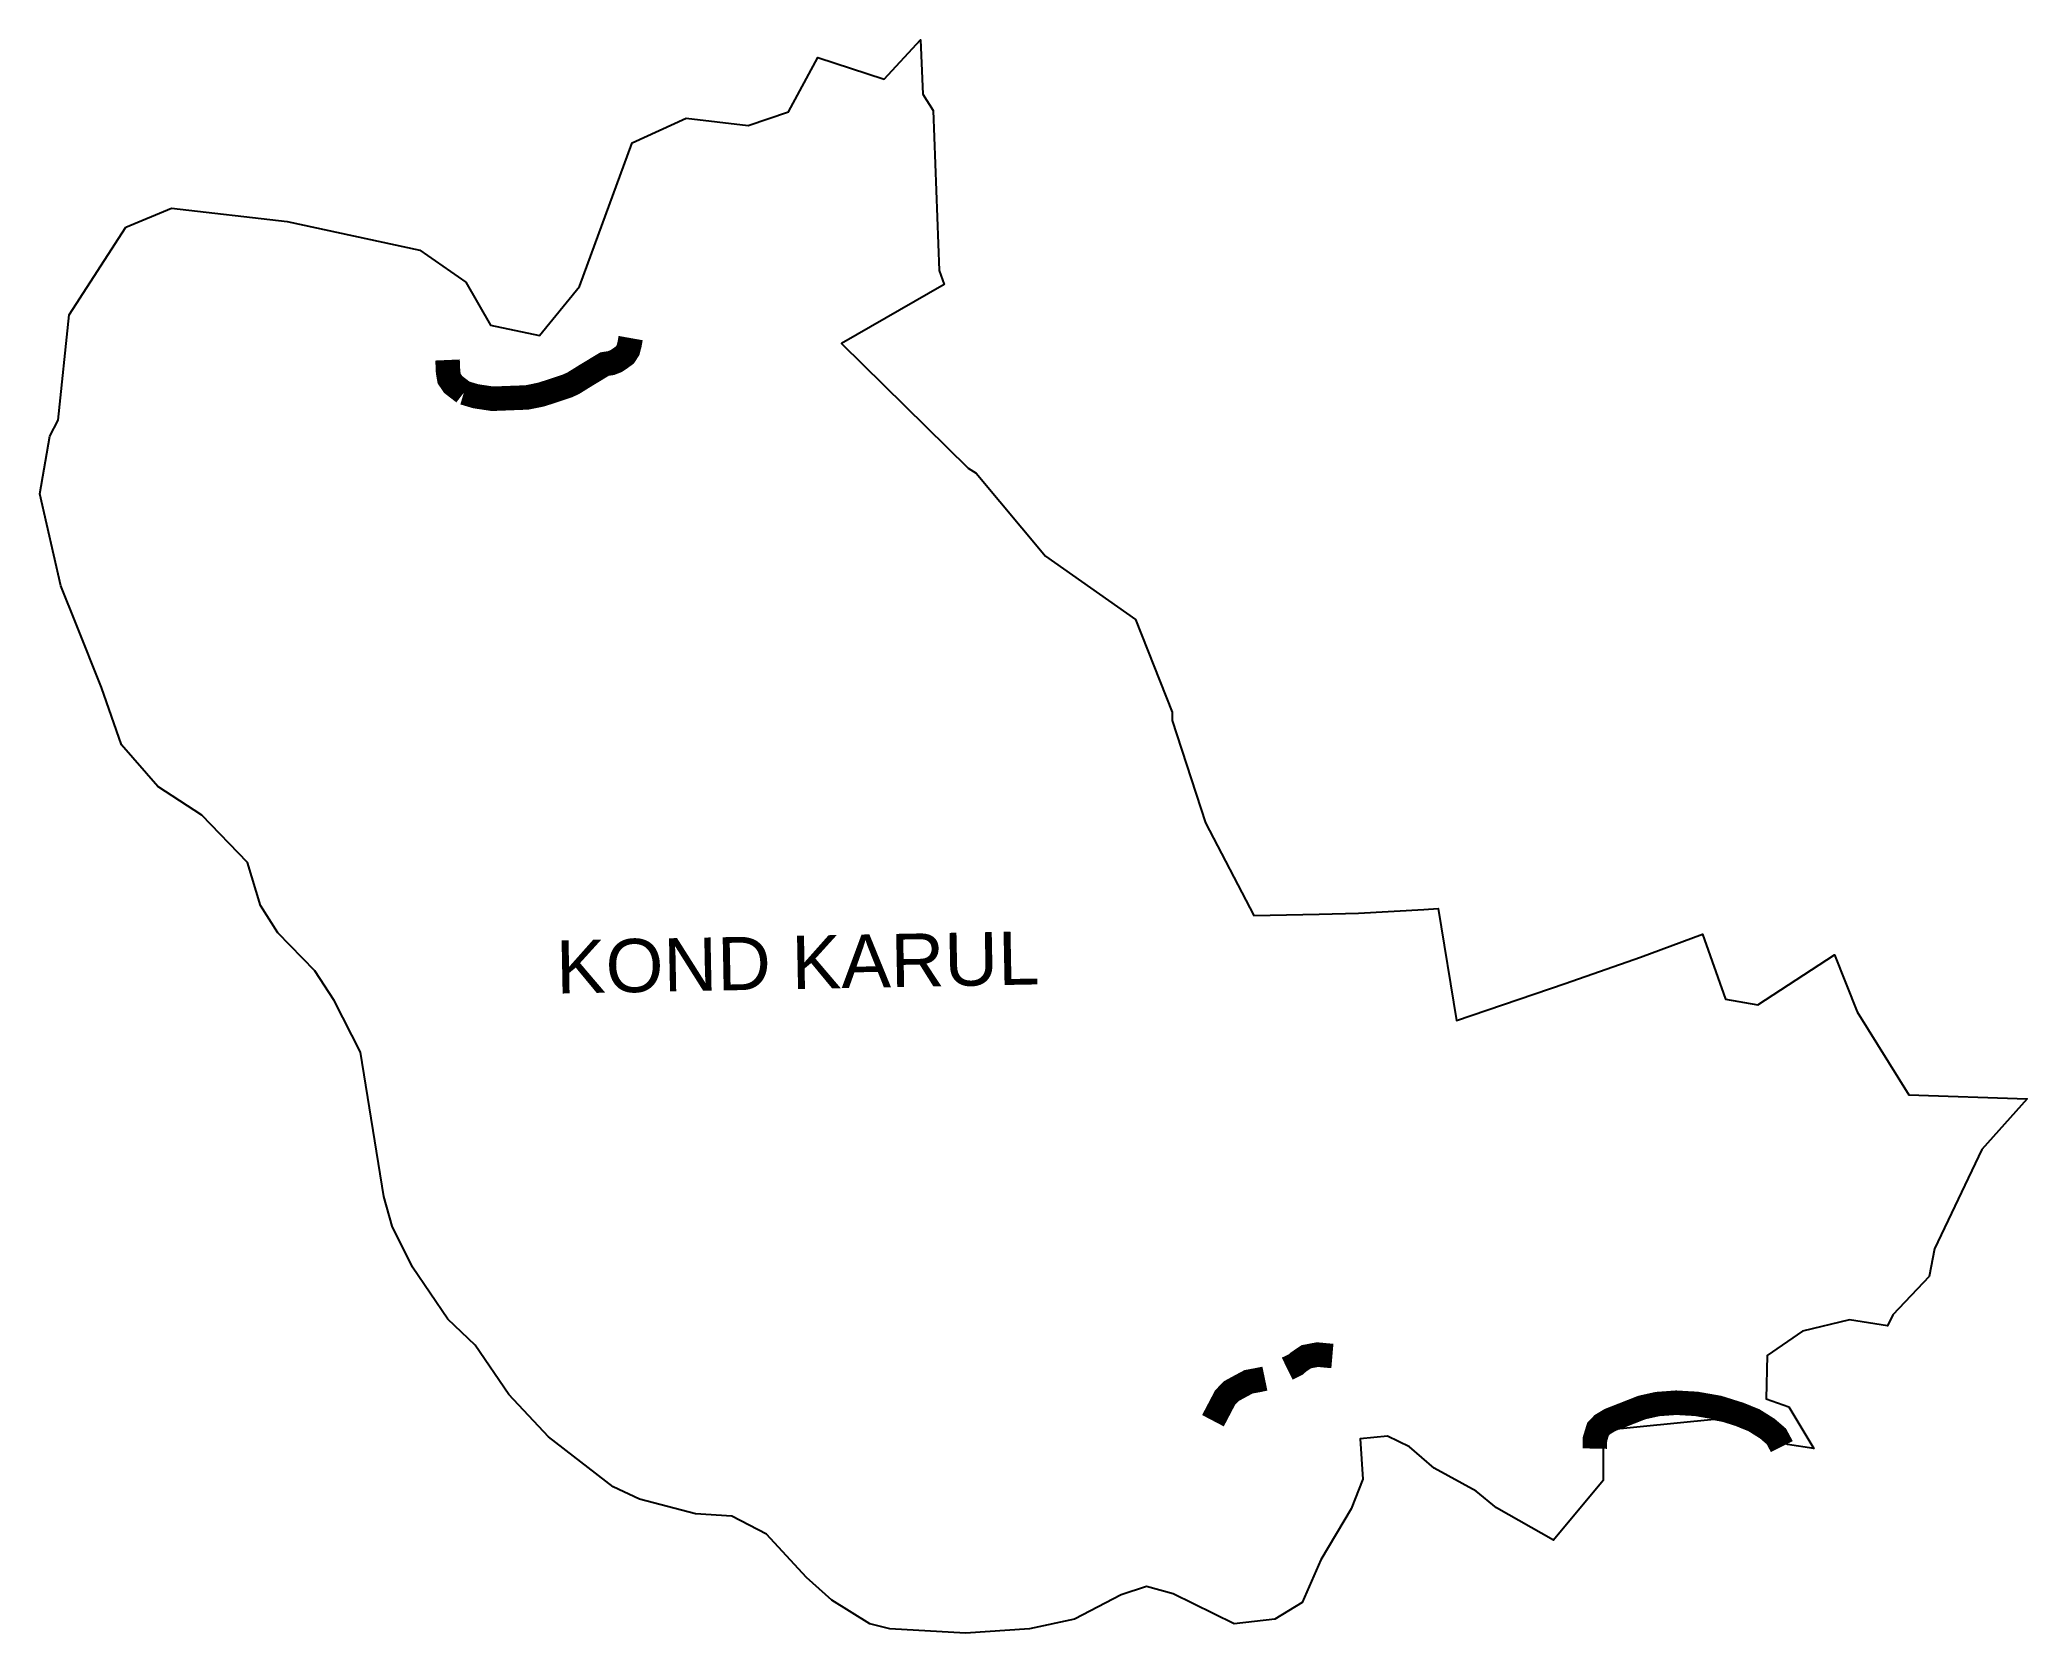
# Model space of a CAD drawing. Header units: metres. Extents: x 305319 to 309379, y 1922910 to 1926166.
import ezdxf

# ---------------------------------------------------------------- set-up
doc = ezdxf.new("R2010")
doc.units = ezdxf.units.M
for name, color, linetype in [('UNPROTECTED', 130, 'Continuous'), ('UNPROTECTED DUE TO CREEK', 150, 'Continuous'), ('VILLAGE NAME', 250, 'Continuous')]:
    doc.layers.add(name, color=color, linetype=linetype)
doc.styles.get("Standard").update_dxf_attribs({"font": 'simplex.shx'})

msp = doc.modelspace()

# ---------------------------------------------------------------- linework, layer by layer
at = {"color": 3, "flags": 128}
msp.add_lwpolyline([(305494.7, 1925783.6), (305587.7, 1925822.3), (305824.4, 1925794.9), (306095.3, 1925736.6), (306189.7, 1925671.2), (306240.1, 1925583.4), (306339.6, 1925562.2), (306421.5, 1925662.2), (306529.3, 1925955.7), (306639.2, 1926006.3), (306766.2, 1925990.9), (306848.7, 1926019.3), (306908.4, 1926130.2), (307044, 1926085.8), (307118.5, 1926166.4), (307122.9, 1926054.9), (307144.2, 1926021.6), (307156.7, 1925694.7), (307166.4, 1925666.3), (306956.6, 1925545.3), (307215.7, 1925290.9), (307232.3, 1925280.6), (307373.6, 1925111.2), (307557.6, 1924981.7), (307632.8, 1924792.1), (307632.6, 1924775.3), (307700.3, 1924565.8), (307799.3, 1924376.9), (307932.6, 1924379.4), (308013.1, 1924381.5), (308146.4, 1924389.2), (308176.1, 1924390.9), (308213.4, 1924162.3), (308435.6, 1924237.5), (308589.1, 1924291.2), (308716, 1924338.4), (308763.2, 1924205.6), (308829, 1924193.8), (308985.9, 1924296.1), (309032.1, 1924179.5), (309137.7, 1924010.5), (309379.4, 1924001.9), (309286.6, 1923898.4), (309189.9, 1923695.4), (309178.8, 1923639.1), (309104.5, 1923560.6), (309094.2, 1923538.3), (309016.4, 1923550.3), (308920.1, 1923527.3), (308847.9, 1923477.5), (308845.9, 1923389), (308892.4, 1923372.6), (308943.3, 1923287.1), (308889.8, 1923295.9), (308800.2, 1923334.9), (308739.8, 1923346.9), (308513.3, 1923324), (308512.8, 1923222.2), (308411.6, 1923100.3), (308295, 1923166.2), (308253.7, 1923200.3), (308167.5, 1923246.9), (308117.3, 1923290.7), (308072.5, 1923312.8), (308016.4, 1923307.2), (308022.3, 1923224.9), (307998, 1923163.8), (307935.9, 1923059.8), (307898.3, 1922972.7), (307842.3, 1922938.9), (307759.1, 1922928.9), (307634.7, 1922990.3), (307579.7, 1923005.7), (307528, 1922988.6), (307432.6, 1922938.9), (307341.1, 1922918.7), (307210.2, 1922909.8), (307055.3, 1922919), (307014.7, 1922929.2), (306937.3, 1922977.8), (306885.4, 1923024), (306803.5, 1923112.5), (306733, 1923148.8), (306658.7, 1923154.1), (306544.3, 1923183.9), (306490.6, 1923209.2), (306358, 1923311), (306276.9, 1923397.7), (306208.3, 1923498.3), (306152.4, 1923552), (306080.5, 1923658.3), (306038.6, 1923741.7), (306022, 1923802.3), (305974.2, 1924097.2), (305920.4, 1924203.3), (305881, 1924263.6), (305805.5, 1924341.4), (305769.8, 1924396.9), (305743, 1924484.8), (305650, 1924581.7), (305560.4, 1924640.3), (305486.2, 1924725.7), (305445, 1924842.9), (305394, 1924970.4), (305362, 1925050.5), (305318.9, 1925238.4), (305339.2, 1925356.3), (305356.3, 1925389.2), (305378.7, 1925603.9), (305494.7, 1925783.6)], dxfattribs=at)
at = {"layer": 'UNPROTECTED', "flags": 128}
msp.add_lwpolyline([(306526.1, 1925556.7, 50, 50, 0), (306523.8, 1925543.8, 50, 50, 0), (306520.7, 1925532.1, 50, 50, 0), (306514.4, 1925522.3, 50, 50, 0), (306503, 1925514, 50, 50, 0), (306495.9, 1925509.4, 50, 50, 0), (306485.9, 1925505.6, 50, 50, 0), (306472.9, 1925503.6, 50, 50, 0), (306435, 1925480.7, 50, 50, 0), (306408.8, 1925464.4, 50, 50, 0), (306396.4, 1925458.7, 50, 50, 0), (306360.7, 1925446.9, 50, 50, 0), (306342.8, 1925441.2, 50, 50, 0), (306314.4, 1925435.4, 50, 50, 0), (306243.8, 1925432.7, 50, 50, 0), (306209.8, 1925437.8, 50, 50, 0), (306185.3, 1925445.1, 0, 0, 0)], format="xyseb", dxfattribs=at)
at = {"layer": 'UNPROTECTED', "const_width": 50, "flags": 128}
for points in [[(307867.5, 1923450.6), (307885.1, 1923459.3), (307890.9, 1923464.4), (307906.4, 1923474.9), (307929.3, 1923479.3), (307949.3, 1923477.4), (307959.8, 1923476.5)], [(307715.8, 1923344.2), (307740.5, 1923391.3), (307753.2, 1923404.6), (307770.8, 1923414.2), (307788.5, 1923423.7), (307808, 1923427.3), (307821.9, 1923430.2)], [(308495.9, 1923287.2), (308496.3, 1923306.9), (308502.5, 1923326.9), (308511.4, 1923336.3), (308526.9, 1923345.6), (308544.1, 1923352.3), (308592, 1923371.1), (308623.7, 1923378.2), (308662.3, 1923381), (308703.5, 1923378.6), (308748.6, 1923370.7), (308791.5, 1923357.2), (308821.3, 1923345.1), (308848.6, 1923327.9), (308866.8, 1923312.2), (308876.1, 1923295), (308878, 1923291.2)]]:
    msp.add_lwpolyline(points, dxfattribs=at)
at = {"layer": 'UNPROTECTED DUE TO CREEK', "const_width": 50, "flags": 128}
msp.add_lwpolyline([(306185.3, 1925445.1), (306163.5, 1925461.9), (306155.5, 1925473.6), (306153.1, 1925486.9), (306152, 1925511.9)], dxfattribs=at)

# ---------------------------------------------------------------- texts
at = {"layer": 'VILLAGE NAME', "insert": (306372.6, 1924325.7), "char_height": 108.748, "attachment_point": 1, "rotation": 1.1028}
msp.add_mtext_dynamic_manual_height_columns('{\\fArial|b0|i0|c0|p34;KOND KARUL}', width=1571.314, gutter_width=543.7, heights=[0], dxfattribs=at)

doc.saveas('drawing.dxf')
